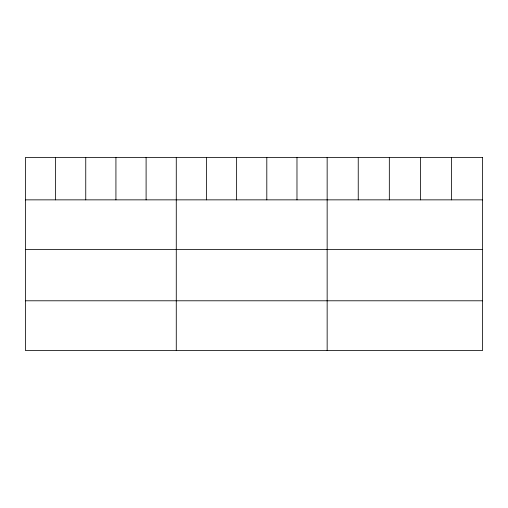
<?xml version="1.0" encoding="UTF-8"?>
<svg xmlns="http://www.w3.org/2000/svg" width="508" height="508" viewBox="0 0 508 508"><rect width="100%" height="100%" fill="white"/><g stroke="black" fill="none" stroke-linecap="round" stroke-linejoin="round"><path stroke-width="0.76" d="M25.4 199.854L482.6 199.854M25.4 249.568L482.6 249.568M25.4 300.787L482.6 300.787M451.51 157.499L451.51 199.854M420.421 157.499L420.421 199.854M389.331 157.499L389.331 199.854M358.242 157.499L358.242 199.854M327.152 157.499L327.152 350.501M296.977 157.499L296.977 199.854M266.802 157.499L266.802 199.854M236.626 157.499L236.626 199.854M206.451 157.499L206.451 199.854M176.276 157.499L176.276 350.501M146.101 157.499L146.101 199.854M115.926 157.499L115.926 199.854M85.75 157.499L85.75 199.854M55.575 157.499L55.575 199.854M482.6 157.499L25.4 157.499L25.4 350.501L482.6 350.501L482.6 157.499"/></g></svg>
